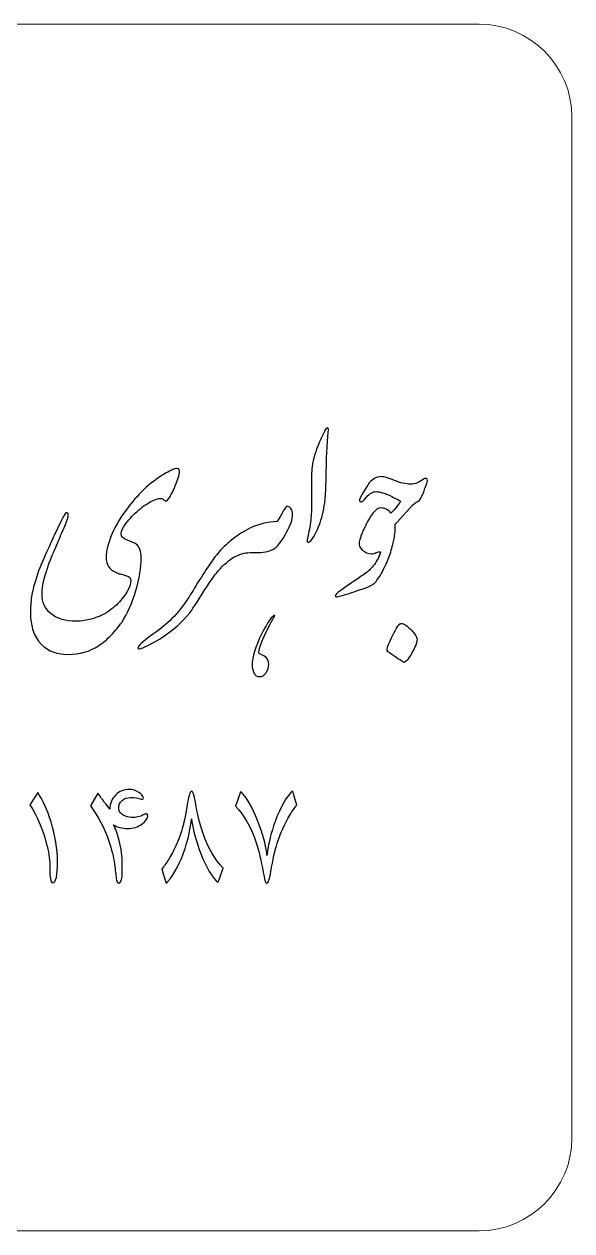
# Model space of a CAD drawing. Header units: millimetres. Extents: x -25.2 to 24.6, y -25.3 to 24.5.
# Drawn here: x 1.99 to 24.59, y -25.31 to 24.49 of the extents above; entities that cross this region are included whole.
import ezdxf

# ---------------------------------------------------------------- set-up
doc = ezdxf.new("R2010")
doc.units = ezdxf.units.MM
doc.header["$MEASUREMENT"] = 0
doc.layers.add('Layer 1', color=7, linetype='Continuous')

msp = doc.modelspace()

# ---------------------------------------------------------------- linework, layer by layer
at = {"layer": 'Layer 1', "color": 250, "lineweight": 18}
msp.add_open_spline([(-21.3875, 24.4923), (-21.3875, 24.4923), (20.7627, 24.4923), (20.7627, 24.4923), (22.8694, 24.4923), (24.5876, 22.7741), (24.5876, 20.6674), (24.5876, 20.6674), (24.5876, -21.4828), (24.5876, -21.4828), (24.5876, -23.5895), (22.8694, -25.3077), (20.7627, -25.3077), (20.7627, -25.3077), (-21.3875, -25.3077), (-21.3875, -25.3077), (-23.4942, -25.3077), (-25.2124, -23.5895), (-25.2124, -21.4828), (-25.2124, -21.4828), (-25.2124, 20.6674), (-25.2124, 20.6674), (-25.2124, 22.7741), (-23.4942, 24.4923), (-21.3875, 24.4923)], degree=3, knots=[0, 0, 0, 0, 0.125, 0.125, 0.125, 0.25, 0.25, 0.25, 0.375, 0.375, 0.375, 0.5, 0.5, 0.5, 0.625, 0.625, 0.625, 0.75, 0.75, 0.75, 0.875, 0.875, 0.875, 1, 1, 1, 1], dxfattribs=at)
at = {"layer": 'Layer 1', "color": 240}
for points, knots in [([(14.4644, 6.3165), (14.4558, 6.0143), (14.4493, 5.7401), (14.445, 5.4962), (14.4407, 5.2501), (14.4277, 5.0449), (14.4061, 4.8744), (14.3738, 4.5117), (14.3025, 4.1922), (14.1989, 3.9115), (14.0931, 3.6308), (14.0089, 3.443), (13.9485, 3.3502), (13.888, 3.2574), (13.8384, 3.1904), (13.7995, 3.1494), (13.7541, 3.1062), (13.7174, 3.0933), (13.6915, 3.1084), (13.6678, 3.1214), (13.6591, 3.1472), (13.6678, 3.1797), (13.6678, 3.1882), (13.6915, 3.3157), (13.7434, 3.5639), (13.793, 3.81), (13.8254, 4.0497), (13.8384, 4.2807), (13.8513, 4.5117), (13.8534, 4.8398), (13.8448, 5.2651), (13.8362, 5.6883), (13.8469, 6.0121), (13.875, 6.2345), (13.8923, 6.3662), (13.9204, 6.5), (13.9614, 6.6404), (14.0002, 6.7786), (14.0456, 6.9167), (14.0974, 7.0506), (14.147, 7.1866), (14.201, 7.314), (14.2572, 7.4348), (14.3155, 7.5536), (14.3673, 7.6616), (14.4126, 7.7544), (14.4515, 7.8127), (14.4839, 7.8365), (14.5141, 7.8235), (14.5443, 7.8105), (14.5573, 7.7868), (14.5529, 7.7544), (14.5443, 7.7199), (14.5335, 7.64), (14.5249, 7.5169), (14.5141, 7.3917), (14.5033, 7.2535), (14.4946, 7.0981), (14.486, 6.9448), (14.4796, 6.7936), (14.4731, 6.6468), (14.4666, 6.4979), (14.4644, 6.39), (14.4644, 6.3165)], [0, 0, 0, 0, 0.047619, 0.047619, 0.047619, 0.0952381, 0.0952381, 0.0952381, 0.1428571, 0.1428571, 0.1428571, 0.1904762, 0.1904762, 0.1904762, 0.2380952, 0.2380952, 0.2380952, 0.2857143, 0.2857143, 0.2857143, 0.3333333, 0.3333333, 0.3333333, 0.3809524, 0.3809524, 0.3809524, 0.4285714, 0.4285714, 0.4285714, 0.4761905, 0.4761905, 0.4761905, 0.5238095, 0.5238095, 0.5238095, 0.5714286, 0.5714286, 0.5714286, 0.6190476, 0.6190476, 0.6190476, 0.6666667, 0.6666667, 0.6666667, 0.7142857, 0.7142857, 0.7142857, 0.7619048, 0.7619048, 0.7619048, 0.8095238, 0.8095238, 0.8095238, 0.8571429, 0.8571429, 0.8571429, 0.9047619, 0.9047619, 0.9047619, 0.952381, 0.952381, 0.952381, 1, 1, 1, 1]), ([(8.4043, 5.9949), (8.3892, 5.8891), (8.3611, 5.7876), (8.3266, 5.6883), (8.2898, 5.589), (8.2316, 5.4509), (8.1495, 5.2738), (8.0675, 5.0968), (8.0178, 4.9953), (8.0006, 4.9694), (7.9337, 4.8636), (7.8732, 4.8118), (7.8235, 4.8118), (7.7847, 4.8377), (7.7523, 4.8615), (7.7221, 4.8852), (7.6919, 4.909), (7.6659, 4.9198), (7.6401, 4.9198), (7.5343, 4.9198), (7.396, 4.8765), (7.2234, 4.7902), (7.0485, 4.7039), (6.8606, 4.5656), (6.6534, 4.3757), (6.4462, 4.1857), (6.2842, 4.0087), (6.1676, 3.8446), (6.0532, 3.6805), (5.9949, 3.5661), (5.9949, 3.5035), (5.9949, 3.4107), (6.023, 3.3372), (6.0834, 3.2876), (6.1331, 3.2487), (6.2238, 3.2055), (6.3554, 3.1559), (6.485, 3.1041), (6.5735, 3.0631), (6.6145, 3.0285), (6.7548, 2.9313), (6.824, 2.7414), (6.824, 2.4586), (6.824, 2.0678), (6.7506, 1.6187), (6.6016, 1.1157), (6.4548, 0.6105), (6.2605, 0.1744), (6.0208, -0.1969), (5.8978, -0.3696), (5.7553, -0.5423), (5.5912, -0.7151), (5.4271, -0.8899), (5.2501, -1.0367), (5.0601, -1.1598), (4.6974, -1.3994), (4.2786, -1.5204), (3.8079, -1.5204), (3.2725, -1.5117), (2.8645, -1.3303), (2.5859, -0.9763), (2.4608, -0.7949), (2.3722, -0.6028), (2.3248, -0.3999), (2.2751, -0.1969), (2.2513, -0.0048), (2.2513, 0.1766), (2.2513, 0.4076), (2.2686, 0.6343), (2.301, 0.8567), (2.3356, 1.0768), (2.3874, 1.2992), (2.4586, 1.5237), (2.5687, 1.8865), (2.7004, 2.2362), (2.858, 2.573), (3.0134, 2.9098), (3.1386, 3.1818), (3.2358, 3.389), (3.2358, 3.389), (3.5338, 4.0216), (3.5338, 4.0216), (3.5683, 4.0929), (3.6028, 4.162), (3.6417, 4.231), (3.6784, 4.298), (3.7129, 4.3303), (3.7432, 4.3303), (3.7842, 4.3303), (3.8079, 4.298), (3.8101, 4.231), (3.8123, 4.162), (3.8036, 4.1123), (3.7863, 4.0777), (3.741, 3.9569), (3.7, 3.8532), (3.6676, 3.7712), (3.633, 3.6891), (3.5834, 3.5704), (3.5143, 3.415), (3.4474, 3.2574), (3.374, 3.0889), (3.2963, 2.9076), (3.2186, 2.7263), (3.1538, 2.5773), (3.1041, 2.4586), (2.8558, 1.8022), (2.7306, 1.3078), (2.7306, 0.9797), (2.7306, 0.6343), (2.8537, 0.3601), (3.102, 0.1572), (3.3481, -0.0458), (3.6957, -0.1473), (4.1426, -0.1473), (4.5139, -0.1473), (4.8723, -0.0609), (5.2198, 0.1118), (5.4768, 0.2435), (5.6927, 0.4011), (5.8654, 0.5868), (6.0381, 0.7724), (6.1698, 0.9473), (6.2605, 1.1092), (6.3512, 1.2711), (6.3965, 1.418), (6.3965, 1.5475), (6.3965, 1.6274), (6.336, 1.6878), (6.2151, 1.7245), (6.0942, 1.7634), (6.0079, 1.7893), (5.9539, 1.8022), (5.9021, 1.813), (5.8416, 1.8368), (5.7725, 1.8713), (5.643, 1.934), (5.5437, 2.0138), (5.4747, 2.1088), (5.4077, 2.2038), (5.3731, 2.3334), (5.3731, 2.4975), (5.3731, 2.7457), (5.4552, 3.0631), (5.6171, 3.4452), (5.779, 3.8295), (6.0079, 4.2073), (6.3037, 4.5786), (6.5455, 4.8809), (6.7657, 5.1291), (6.9621, 5.317), (7.0679, 5.4142), (7.204, 5.5264), (7.368, 5.6495), (7.5321, 5.7747), (7.6919, 5.8805), (7.8494, 5.969), (8.0395, 6.0791), (8.1884, 6.1417), (8.2985, 6.1589), (8.3438, 6.1589), (8.3762, 6.1395), (8.3935, 6.1029), (8.4086, 6.064), (8.4129, 6.0294), (8.4043, 5.9949)], [0, 0, 0, 0, 0.0181818, 0.0181818, 0.0181818, 0.0363636, 0.0363636, 0.0363636, 0.0545455, 0.0545455, 0.0545455, 0.0727273, 0.0727273, 0.0727273, 0.0909091, 0.0909091, 0.0909091, 0.1090909, 0.1090909, 0.1090909, 0.1272727, 0.1272727, 0.1272727, 0.1454545, 0.1454545, 0.1454545, 0.1636364, 0.1636364, 0.1636364, 0.1818182, 0.1818182, 0.1818182, 0.2, 0.2, 0.2, 0.2181818, 0.2181818, 0.2181818, 0.2363636, 0.2363636, 0.2363636, 0.2545455, 0.2545455, 0.2545455, 0.2727273, 0.2727273, 0.2727273, 0.2909091, 0.2909091, 0.2909091, 0.3090909, 0.3090909, 0.3090909, 0.3272727, 0.3272727, 0.3272727, 0.3454545, 0.3454545, 0.3454545, 0.3636364, 0.3636364, 0.3636364, 0.3818182, 0.3818182, 0.3818182, 0.4, 0.4, 0.4, 0.4181818, 0.4181818, 0.4181818, 0.4363636, 0.4363636, 0.4363636, 0.4545455, 0.4545455, 0.4545455, 0.4727273, 0.4727273, 0.4727273, 0.4909091, 0.4909091, 0.4909091, 0.5090909, 0.5090909, 0.5090909, 0.5272727, 0.5272727, 0.5272727, 0.5454545, 0.5454545, 0.5454545, 0.5636364, 0.5636364, 0.5636364, 0.5818182, 0.5818182, 0.5818182, 0.6, 0.6, 0.6, 0.6181818, 0.6181818, 0.6181818, 0.6363636, 0.6363636, 0.6363636, 0.6545455, 0.6545455, 0.6545455, 0.6727273, 0.6727273, 0.6727273, 0.6909091, 0.6909091, 0.6909091, 0.7090909, 0.7090909, 0.7090909, 0.7272727, 0.7272727, 0.7272727, 0.7454545, 0.7454545, 0.7454545, 0.7636364, 0.7636364, 0.7636364, 0.7818182, 0.7818182, 0.7818182, 0.8, 0.8, 0.8, 0.8181818, 0.8181818, 0.8181818, 0.8363636, 0.8363636, 0.8363636, 0.8545455, 0.8545455, 0.8545455, 0.8727273, 0.8727273, 0.8727273, 0.8909091, 0.8909091, 0.8909091, 0.9090909, 0.9090909, 0.9090909, 0.9272727, 0.9272727, 0.9272727, 0.9454545, 0.9454545, 0.9454545, 0.9636364, 0.9636364, 0.9636364, 0.9818182, 0.9818182, 0.9818182, 1, 1, 1, 1]), ([(17.1249, 4.3139), (17.1249, 4.3139), (17.1653, 4.3563), (17.1653, 4.3563), (17.3769, 4.5872), (17.4956, 4.7405), (17.5258, 4.8118), (17.3661, 4.8917), (17.2451, 4.9543), (17.1653, 5.0018), (16.8911, 5.1313), (16.673, 5.1982), (16.5133, 5.1982), (16.3751, 5.1982), (16.2412, 5.1248), (16.116, 4.9758), (15.9844, 4.8247), (15.9066, 4.7578), (15.8807, 4.773), (15.8311, 4.7859), (15.8181, 4.8312), (15.844, 4.9067), (15.8763, 4.991), (15.9455, 5.1141), (16.0448, 5.2738), (16.1462, 5.4335), (16.2089, 5.5285), (16.2283, 5.5587), (16.3815, 5.7315), (16.5456, 5.8178), (16.7227, 5.8178), (16.8371, 5.8178), (17.0185, 5.766), (17.2668, 5.6645), (17.5107, 5.561), (17.7331, 5.5069), (17.9295, 5.5069), (18.1281, 5.5069), (18.3074, 5.576), (18.4692, 5.7164), (18.5017, 5.738), (18.5383, 5.7466), (18.575, 5.7423), (18.6096, 5.725), (18.6269, 5.6948), (18.6269, 5.6537), (18.6269, 5.6149), (18.6183, 5.5739), (18.601, 5.5329), (18.5621, 5.4314), (18.5319, 5.3494), (18.5103, 5.2824), (18.4865, 5.2176), (18.4692, 5.168), (18.4563, 5.1335), (18.3829, 4.965), (18.3246, 4.8571), (18.2793, 4.8118), (18.2016, 4.7945), (18.1195, 4.7427), (18.031, 4.6542), (18.031, 4.6542), (17.3811, 3.946), (17.3811, 3.946), (17.3811, 3.946), (17.3003, 3.8584), (17.3003, 3.8584), (17.3024, 3.8313), (17.3035, 3.8037), (17.3035, 3.7755), (17.3035, 3.6697), (17.297, 3.5639), (17.2862, 3.4625), (17.2732, 3.3588), (17.2581, 3.2725), (17.2452, 3.2012), (17.2301, 3.1322), (17.2085, 3.0436), (17.1804, 2.9357), (17.1545, 2.8299), (17.1221, 2.7284), (17.0898, 2.6356), (16.9407, 2.2276), (16.8047, 1.9253), (16.6774, 1.731), (16.5521, 1.5367), (16.4528, 1.418), (16.3816, 1.3705), (16.3082, 1.3251), (16.2024, 1.2755), (16.0577, 1.2215), (15.9153, 1.1697), (15.6972, 1.0962), (15.4036, 1.0013), (15.11, 0.9063), (14.9373, 0.8588), (14.8811, 0.8588), (14.8488, 0.8588), (14.8315, 0.8674), (14.8315, 0.8847), (14.797, 0.93), (14.9718, 1.0833), (15.3561, 1.3403), (15.7404, 1.5972), (15.9886, 1.7655), (16.0988, 1.8455), (16.211, 1.9253), (16.3255, 2.0419), (16.4399, 2.1974), (16.5565, 2.3507), (16.6429, 2.5255), (16.6968, 2.7176), (16.6385, 2.7263), (16.5781, 2.7155), (16.5176, 2.6831), (16.455, 2.6529), (16.3945, 2.6356), (16.3363, 2.6356), (16.1808, 2.6399), (16.0492, 2.6918), (15.9434, 2.7889), (15.8397, 2.8838), (15.7943, 2.9919), (15.8116, 3.1106), (15.8289, 3.1818), (15.8526, 3.266), (15.8851, 3.361), (15.9153, 3.456), (15.9822, 3.6071), (16.0837, 3.8122), (16.1852, 4.0195), (16.2866, 4.19), (16.3903, 4.3239), (16.4938, 4.4599), (16.5954, 4.5268), (16.6968, 4.5268), (16.8666, 4.5268), (17.0094, 4.4559), (17.1249, 4.3139)], [0, 0, 0, 0, 0.0217391, 0.0217391, 0.0217391, 0.0434783, 0.0434783, 0.0434783, 0.0652174, 0.0652174, 0.0652174, 0.0869565, 0.0869565, 0.0869565, 0.1086957, 0.1086957, 0.1086957, 0.1304348, 0.1304348, 0.1304348, 0.1521739, 0.1521739, 0.1521739, 0.173913, 0.173913, 0.173913, 0.1956522, 0.1956522, 0.1956522, 0.2173913, 0.2173913, 0.2173913, 0.2391304, 0.2391304, 0.2391304, 0.2608696, 0.2608696, 0.2608696, 0.2826087, 0.2826087, 0.2826087, 0.3043478, 0.3043478, 0.3043478, 0.326087, 0.326087, 0.326087, 0.3478261, 0.3478261, 0.3478261, 0.3695652, 0.3695652, 0.3695652, 0.3913043, 0.3913043, 0.3913043, 0.4130435, 0.4130435, 0.4130435, 0.4347826, 0.4347826, 0.4347826, 0.4565217, 0.4565217, 0.4565217, 0.4782609, 0.4782609, 0.4782609, 0.5, 0.5, 0.5, 0.5217391, 0.5217391, 0.5217391, 0.5434783, 0.5434783, 0.5434783, 0.5652174, 0.5652174, 0.5652174, 0.5869565, 0.5869565, 0.5869565, 0.6086957, 0.6086957, 0.6086957, 0.6304348, 0.6304348, 0.6304348, 0.6521739, 0.6521739, 0.6521739, 0.673913, 0.673913, 0.673913, 0.6956522, 0.6956522, 0.6956522, 0.7173913, 0.7173913, 0.7173913, 0.7391304, 0.7391304, 0.7391304, 0.7608696, 0.7608696, 0.7608696, 0.7826087, 0.7826087, 0.7826087, 0.8043478, 0.8043478, 0.8043478, 0.826087, 0.826087, 0.826087, 0.8478261, 0.8478261, 0.8478261, 0.8695652, 0.8695652, 0.8695652, 0.8913043, 0.8913043, 0.8913043, 0.9130435, 0.9130435, 0.9130435, 0.9347826, 0.9347826, 0.9347826, 0.9565217, 0.9565217, 0.9565217, 0.9782609, 0.9782609, 0.9782609, 1, 1, 1, 1]), ([(12.8431, 4.5981), (12.8819, 4.5981), (12.9316, 4.5679), (12.9899, 4.5074), (13.0395, 4.4448), (13.0654, 4.3671), (13.0654, 4.2742), (13.0654, 4.054), (12.9834, 3.8036), (12.8193, 3.5208), (12.6207, 3.1408), (12.435, 2.9054), (12.258, 2.8148), (12.0831, 2.7241), (11.8435, 2.6809), (11.5347, 2.6853), (11.2261, 2.6895), (11.0015, 2.6615), (10.8612, 2.5967), (10.7209, 2.5341), (10.6409, 2.4931), (10.6237, 2.4779), (10.6237, 2.4779), (10.6237, 2.4881), (10.6237, 2.4881), (10.3524, 2.2985), (10.1256, 2.0884), (9.9415, 1.854), (9.9069, 1.8217), (9.7428, 1.5885), (9.4492, 1.1589), (9.0908, 0.5933), (8.8879, 0.2802), (8.8404, 0.2176), (8.5382, -0.1667), (8.1453, -0.5165), (7.6638, -0.8338), (7.5472, -0.9094), (7.4177, -0.9828), (7.2795, -1.054), (7.0852, -1.1512), (6.9621, -1.2116), (6.9125, -1.231), (6.7808, -1.3045), (6.7074, -1.3131), (6.6901, -1.257), (6.6642, -1.1943), (6.8629, -1.0087), (7.286, -0.6999), (7.6141, -0.469), (7.8775, -0.253), (8.0762, -0.0544), (8.3504, 0.2219), (8.5857, 0.5177), (8.7843, 0.8307), (8.8728, 0.9775), (8.9484, 1.1027), (9.011, 1.2043), (9.0714, 1.3036), (9.1168, 1.3813), (9.1513, 1.4309), (9.365, 1.7763), (9.5421, 2.0483), (9.6824, 2.247), (9.8508, 2.4952), (10.0062, 2.6918), (10.1509, 2.8342), (10.2847, 2.9702), (10.3884, 3.0674), (10.4596, 3.1257), (10.5292, 3.1882), (10.6012, 3.2447), (10.6766, 3.2956), (10.8342, 3.429), (11.0539, 3.5627), (11.3361, 3.6999), (11.6492, 3.8511), (12.0141, 3.9417), (12.4264, 3.9719), (12.4307, 3.9719), (12.5214, 4.1187), (12.6984, 4.4146), (12.774, 4.5376), (12.8236, 4.5981), (12.8431, 4.5981)], [0, 0, 0, 0, 0.0357143, 0.0357143, 0.0357143, 0.0714286, 0.0714286, 0.0714286, 0.1071429, 0.1071429, 0.1071429, 0.1428571, 0.1428571, 0.1428571, 0.1785714, 0.1785714, 0.1785714, 0.2142857, 0.2142857, 0.2142857, 0.25, 0.25, 0.25, 0.2857143, 0.2857143, 0.2857143, 0.3214286, 0.3214286, 0.3214286, 0.3571429, 0.3571429, 0.3571429, 0.3928571, 0.3928571, 0.3928571, 0.4285714, 0.4285714, 0.4285714, 0.4642857, 0.4642857, 0.4642857, 0.5, 0.5, 0.5, 0.5357143, 0.5357143, 0.5357143, 0.5714286, 0.5714286, 0.5714286, 0.6071429, 0.6071429, 0.6071429, 0.6428571, 0.6428571, 0.6428571, 0.6785714, 0.6785714, 0.6785714, 0.7142857, 0.7142857, 0.7142857, 0.75, 0.75, 0.75, 0.7857143, 0.7857143, 0.7857143, 0.8214286, 0.8214286, 0.8214286, 0.8571429, 0.8571429, 0.8571429, 0.8928571, 0.8928571, 0.8928571, 0.9285714, 0.9285714, 0.9285714, 0.9642857, 0.9642857, 0.9642857, 1, 1, 1, 1]), ([(12.3379, 0.0902), (11.8996, -0.6956), (11.6794, -1.2095), (11.6794, -1.4534), (11.6794, -1.4836), (11.7485, -1.5269), (11.8823, -1.5808), (12.0183, -1.6477), (12.0853, -1.7665), (12.0853, -1.9349), (12.0853, -2.0493), (12.0464, -2.1637), (11.9708, -2.2781), (11.8996, -2.3839), (11.8111, -2.4357), (11.7053, -2.4357), (11.5952, -2.4357), (11.5153, -2.3861), (11.4656, -2.2846), (11.4181, -2.1745), (11.3966, -2.0579), (11.3966, -1.9349), (11.3966, -1.6391), (11.5261, -1.2224), (11.7873, -0.6827), (12.0529, -0.1537), (12.2364, 0.1032), (12.3379, 0.0902)], [0, 0, 0, 0, 0.1111111, 0.1111111, 0.1111111, 0.2222222, 0.2222222, 0.2222222, 0.3333333, 0.3333333, 0.3333333, 0.4444444, 0.4444444, 0.4444444, 0.5555556, 0.5555556, 0.5555556, 0.6666667, 0.6666667, 0.6666667, 0.7777778, 0.7777778, 0.7777778, 0.8888889, 0.8888889, 0.8888889, 1, 1, 1, 1]), ([(16.9688, -1.3239), (16.9688, -1.3693), (17.0012, -1.4146), (17.0638, -1.4556), (17.135, -1.5074), (17.2473, -1.5808), (17.3963, -1.6802), (17.5452, -1.7795), (17.6337, -1.8356), (17.6597, -1.8485), (17.7266, -1.8485), (17.8345, -1.7212), (17.9813, -1.4686), (18.1281, -1.216), (18.2016, -1.0217), (18.2016, -0.8878), (18.1908, -0.7864), (18.0958, -0.646), (17.9188, -0.4668), (17.7417, -0.2876), (17.6057, -0.2164), (17.5129, -0.2552), (17.4675, -0.2552), (17.3639, -0.4085), (17.2063, -0.7194), (17.0487, -1.0303), (16.9688, -1.231), (16.9688, -1.3239)], [0, 0, 0, 0, 0.1111111, 0.1111111, 0.1111111, 0.2222222, 0.2222222, 0.2222222, 0.3333333, 0.3333333, 0.3333333, 0.4444444, 0.4444444, 0.4444444, 0.5555556, 0.5555556, 0.5555556, 0.6666667, 0.6666667, 0.6666667, 0.7777778, 0.7777778, 0.7777778, 0.8888889, 0.8888889, 0.8888889, 1, 1, 1, 1]), ([(3.371, -10.0602), (3.371, -10.6528), (3.3053, -10.9486), (3.1746, -10.9486), (3.1109, -10.9486), (3.0732, -10.8395), (3.0602, -10.6226), (3.0591, -10.4876), (3.0591, -10.3527), (3.0602, -10.2178), (3.0494, -9.9469), (2.9997, -9.6403), (2.9091, -9.3013), (2.7471, -8.6947), (2.5215, -8.1689), (2.2311, -7.7242), (2.2311, -7.7242), (2.5528, -7.2179), (2.5528, -7.2179), (2.7633, -7.5277), (2.9469, -7.9315), (3.1023, -8.4291), (3.2815, -9.0002), (3.371, -9.5442), (3.371, -10.0602)], [0, 0, 0, 0, 0.125, 0.125, 0.125, 0.25, 0.25, 0.25, 0.375, 0.375, 0.375, 0.5, 0.5, 0.5, 0.625, 0.625, 0.625, 0.75, 0.75, 0.75, 0.875, 0.875, 0.875, 1, 1, 1, 1]), ([(7.092, -8.1884), (7.092, -8.2952), (7.0143, -8.4043), (6.8589, -8.5155), (6.6851, -8.6396), (6.4918, -8.7011), (6.277, -8.7011), (6.0277, -8.7011), (5.828, -8.6504), (5.6758, -8.549), (5.7643, -8.699), (5.8441, -8.917), (5.9165, -9.2042), (5.9985, -9.5356), (6.0396, -9.8583), (6.0396, -10.1735), (6.0396, -10.4769), (6.0374, -10.6507), (6.0331, -10.696), (6.0158, -10.8687), (5.9672, -10.955), (5.8874, -10.955), (5.8409, -10.955), (5.8096, -10.8849), (5.7923, -10.7457), (5.7805, -10.6367), (5.7556, -10.4391), (5.7201, -10.1541), (5.6823, -9.8821), (5.6045, -9.5723), (5.4858, -9.2236), (5.3001, -8.6753), (5.0486, -8.1916), (4.7302, -7.7718), (4.7302, -7.7718), (5.0303, -7.2396), (5.0303, -7.2396), (5.1404, -7.4025), (5.3055, -7.6217), (5.5268, -7.898), (5.5398, -7.6627), (5.6207, -7.4694), (5.7708, -7.3173), (5.9208, -7.165), (6.1108, -7.0884), (6.3429, -7.0884), (6.4778, -7.0884), (6.6052, -7.1294), (6.7261, -7.2126), (6.8211, -7.2784), (6.8815, -7.3431), (6.9096, -7.4069), (6.9215, -7.4381), (6.9193, -7.4619), (6.901, -7.4781), (6.8837, -7.4943), (6.8589, -7.4964), (6.8265, -7.4867), (6.7066, -7.4457), (6.5588, -7.4252), (6.3839, -7.4252), (6.2425, -7.4252), (6.1259, -7.4651), (6.0331, -7.5439), (5.9402, -7.6238), (5.8939, -7.7329), (5.8939, -7.8732), (5.8939, -7.8958), (5.896, -7.9163), (5.9003, -7.9336), (5.923, -8.0286), (5.991, -8.1064), (6.1022, -8.1646), (6.1993, -8.2164), (6.303, -8.2434), (6.413, -8.2478), (6.6106, -8.2542), (6.7757, -8.2187), (6.9096, -8.1409), (6.9592, -8.1118), (7.0002, -8.0966), (7.0294, -8.0966), (7.0715, -8.0966), (7.092, -8.1269), (7.092, -8.1884)], [0, 0, 0, 0, 0.0357143, 0.0357143, 0.0357143, 0.0714286, 0.0714286, 0.0714286, 0.1071429, 0.1071429, 0.1071429, 0.1428571, 0.1428571, 0.1428571, 0.1785714, 0.1785714, 0.1785714, 0.2142857, 0.2142857, 0.2142857, 0.25, 0.25, 0.25, 0.2857143, 0.2857143, 0.2857143, 0.3214286, 0.3214286, 0.3214286, 0.3571429, 0.3571429, 0.3571429, 0.3928571, 0.3928571, 0.3928571, 0.4285714, 0.4285714, 0.4285714, 0.4642857, 0.4642857, 0.4642857, 0.5, 0.5, 0.5, 0.5357143, 0.5357143, 0.5357143, 0.5714286, 0.5714286, 0.5714286, 0.6071429, 0.6071429, 0.6071429, 0.6428571, 0.6428571, 0.6428571, 0.6785714, 0.6785714, 0.6785714, 0.7142857, 0.7142857, 0.7142857, 0.75, 0.75, 0.75, 0.7857143, 0.7857143, 0.7857143, 0.8214286, 0.8214286, 0.8214286, 0.8571429, 0.8571429, 0.8571429, 0.8928571, 0.8928571, 0.8928571, 0.9285714, 0.9285714, 0.9285714, 0.9642857, 0.9642857, 0.9642857, 1, 1, 1, 1]), ([(7.6696, -10.3829), (7.7689, -10.261), (7.865, -10.1239), (7.9578, -9.9727), (8.1748, -9.6165), (8.3486, -9.2322), (8.4792, -8.8188), (8.5763, -8.5155), (8.6627, -8.1204), (8.7383, -7.6335), (8.7868, -7.3216), (8.843, -7.1661), (8.9066, -7.1661), (8.9584, -7.1661), (9.0103, -7.3162), (9.061, -7.6152), (9.1409, -8.0891), (9.237, -8.495), (9.3493, -8.8318), (9.5727, -9.5021), (9.8566, -10.004), (10.2031, -10.3398), (10.2031, -10.3398), (10.026, -10.8482), (10.026, -10.8482), (10.0066, -10.9011), (9.9915, -10.927), (9.9818, -10.927), (9.9667, -10.9205), (9.943, -10.9), (9.9117, -10.8644), (9.6547, -10.5772), (9.4194, -10.1325), (9.2067, -9.5291), (9.0254, -9.0174), (8.9239, -8.6105), (8.9034, -8.3082), (8.8602, -8.6838), (8.7706, -9.0887), (8.6314, -9.5226), (8.4392, -10.1239), (8.1996, -10.5827), (7.9136, -10.9011), (7.8833, -10.9345), (7.8639, -10.9529), (7.8531, -10.955), (7.8423, -10.9486), (7.8304, -10.9248), (7.8185, -10.8828), (7.8185, -10.8828), (7.6696, -10.3829), (7.6696, -10.3829)], [0, 0, 0, 0, 0.0588235, 0.0588235, 0.0588235, 0.1176471, 0.1176471, 0.1176471, 0.1764706, 0.1764706, 0.1764706, 0.2352941, 0.2352941, 0.2352941, 0.2941176, 0.2941176, 0.2941176, 0.3529412, 0.3529412, 0.3529412, 0.4117647, 0.4117647, 0.4117647, 0.4705882, 0.4705882, 0.4705882, 0.5294118, 0.5294118, 0.5294118, 0.5882353, 0.5882353, 0.5882353, 0.6470588, 0.6470588, 0.6470588, 0.7058824, 0.7058824, 0.7058824, 0.7647059, 0.7647059, 0.7647059, 0.8235294, 0.8235294, 0.8235294, 0.8823529, 0.8823529, 0.8823529, 0.9411765, 0.9411765, 0.9411765, 1, 1, 1, 1]), ([(13.2429, -7.735), (13.1479, -7.8516), (13.0529, -7.9887), (12.958, -8.1463), (12.7388, -8.5133), (12.5639, -8.8987), (12.4333, -9.3013), (12.3405, -9.5917), (12.2541, -9.9857), (12.1742, -10.4834), (12.1235, -10.7975), (12.0674, -10.955), (12.0059, -10.955), (11.9529, -10.955), (11.9022, -10.805), (11.8515, -10.506), (11.7716, -10.0321), (11.6756, -9.6262), (11.5633, -9.2884), (11.3398, -8.618), (11.0559, -8.1161), (10.7126, -7.7803), (10.7126, -7.7803), (10.8864, -7.2708), (10.8864, -7.2708), (10.9058, -7.2191), (10.9188, -7.191), (10.9274, -7.1888), (10.9383, -7.1888), (10.962, -7.2115), (11.0008, -7.2557), (11.2577, -7.5482), (11.4931, -7.993), (11.7058, -8.59), (11.8893, -9.1049), (11.9907, -9.5118), (12.0091, -9.8109), (12.0533, -9.4308), (12.1451, -9.0261), (12.2843, -8.5964), (12.4786, -7.9973), (12.7162, -7.5374), (12.999, -7.2168), (13.0313, -7.1813), (13.0518, -7.1618), (13.0626, -7.1596), (13.0734, -7.1661), (13.0843, -7.1899), (13.0972, -7.232), (13.0972, -7.232), (13.2429, -7.735), (13.2429, -7.735)], [0, 0, 0, 0, 0.0588235, 0.0588235, 0.0588235, 0.1176471, 0.1176471, 0.1176471, 0.1764706, 0.1764706, 0.1764706, 0.2352941, 0.2352941, 0.2352941, 0.2941176, 0.2941176, 0.2941176, 0.3529412, 0.3529412, 0.3529412, 0.4117647, 0.4117647, 0.4117647, 0.4705882, 0.4705882, 0.4705882, 0.5294118, 0.5294118, 0.5294118, 0.5882353, 0.5882353, 0.5882353, 0.6470588, 0.6470588, 0.6470588, 0.7058824, 0.7058824, 0.7058824, 0.7647059, 0.7647059, 0.7647059, 0.8235294, 0.8235294, 0.8235294, 0.8823529, 0.8823529, 0.8823529, 0.9411765, 0.9411765, 0.9411765, 1, 1, 1, 1])]:
    msp.add_open_spline(points, degree=3, knots=knots, dxfattribs=at)

doc.saveas('drawing.dxf')
